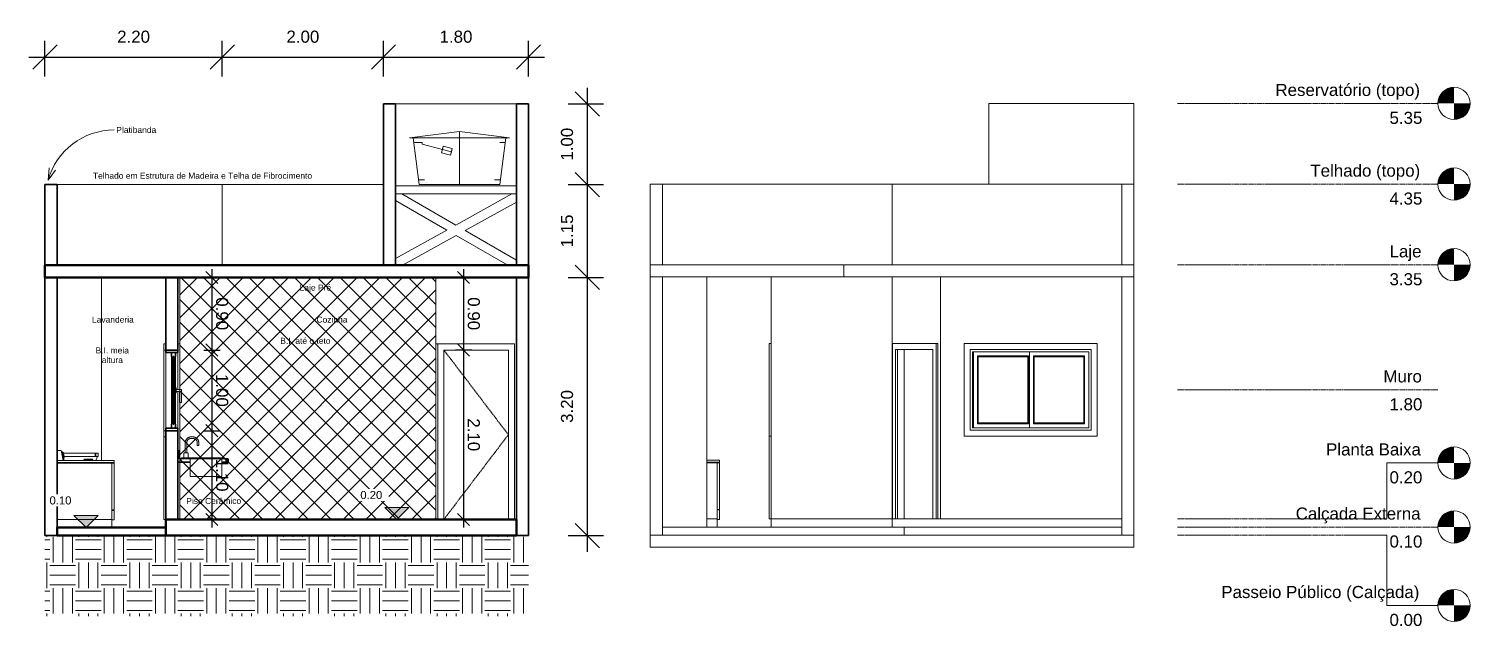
# Model space of a CAD drawing. Header units: centimetres. Extents: x 1481 to 8105, y -69 to 2574.
# Drawn here: x 6317 to 8105, y 1185 to 1925 of the extents above; entities that cross this region are included whole.
import ezdxf

# ---------------------------------------------------------------- set-up
doc = ezdxf.new("R2010")
doc.units = ezdxf.units.CM
doc.linetypes.add('Centro _1_', pattern=[3.175, 0.635, -0.47625, 1.5875, -0.47625])
doc.linetypes.add('Traço', pattern=[0.635, 0.3175, -0.3175])
for name, color, linetype, lineweight in [('A-ANNO-DIMS', 1, 'Continuous', 9), ('A-AREA-IDEN', 1, 'Continuous', 9), ('A-DETL-GENF', 92, 'Continuous', 18), ('A-DETL-MBND', 5, 'Continuous', 18), ('A-DETL-THIN', 151, 'Continuous', 9), ('A-DOOR', 31, 'Continuous', 9), ('A-DOOR-FRAM', 31, 'Continuous', 18), ('A-FLOR', 192, 'Continuous', 9), ('A-FLOR-LEVL', 20, 'Continuous', 9), ('A-GENM', 13, 'Continuous', 9), ('A-GLAZ', 151, 'Continuous', 9), ('A-WALL', 250, 'Continuous', 9), ('C-TOPO', 7, 'Continuous', 9), ('G-ANNO-DIMS', 182, 'Continuous', 9), ('G-ANNO-TEXT', 231, 'Continuous', 9), ('G-IMPT', 8, 'Continuous', 9), ('P-PIPE', 3, 'Continuous', 18), ('P-SANR-FIXT', 31, 'Continuous', 9), ('P-SANR-FIXT-HDLN', 131, 'Traço', 9), ('Q-CASE', 31, 'Continuous', 9), ('Q-SPCQ', 91, 'Continuous', 9)]:
    doc.layers.add(name, color=color, linetype=linetype, lineweight=lineweight)
doc.styles.add('Arial', font='arial.ttf', dxfattribs={"height": 15})
doc.styles.add('Arial_1', font='arial.ttf', dxfattribs={"height": 20})
doc.dimstyles.new('Cotas_de_Corte', dxfattribs={"dimscale": 30.48, "dimtxt": 7.651945, "dimasz": 0.492126, "dimexe": 0.328084, "dimexo": 0.0625, "dimgap": 0.164042, "dimtad": 1, "dimlfac": 0.01, "dimrnd": 0.01, "dimzin": 0, "dimdsep": 46, "dimtxsty": 'Arial', "dimblk1": 'OBLIQUE', "dimblk2": 'OBLIQUE', "dimsah": 1, "dimcen": 0.09, "dimdle": 0.328084, "dimazin": 0, "dimtfac": 1, "dimtdec": 4, "dimtix": 1, "dimtmove": 0, "dimatfit": 3, "dimfxl": 0.393701, "dimfxlon": 1, "dimtvp": 1, "dimtolj": 1, "dimtzin": 0, "dimarcsym": 2})
doc.dimstyles.new('Cotas_Planta_Baixa', dxfattribs={"dimscale": 30.48, "dimtxt": 15.303891, "dimasz": 0.984252, "dimexe": 0.656168, "dimexo": 0.0625, "dimgap": 0.574147, "dimtad": 1, "dimlfac": 0.01, "dimrnd": 0.01, "dimzin": 0, "dimdsep": 46, "dimtxsty": 'Arial', "dimblk1": 'OBLIQUE', "dimblk2": 'OBLIQUE', "dimsah": 1, "dimcen": 0.09, "dimdle": 0.656168, "dimazin": 0, "dimtfac": 1, "dimtdec": 4, "dimtix": 1, "dimtmove": 0, "dimatfit": 3, "dimfxl": 0.787402, "dimfxlon": 1, "dimtvp": 1, "dimtolj": 1, "dimtzin": 0, "dimarcsym": 2})

# ---------------------------------------------------------------- blocks, each defined once
blk = doc.blocks.new('M_Folha única - 80 x 210-645947-Corte 2')
at = {"layer": 'A-DOOR-FRAM'}
for p, q in [((181.9, 237.6), (184.4, 237.6)), ((184.4, 237.6), (184.4, 20))]:
    blk.add_line(p, q, dxfattribs=at)
blk = doc.blocks.new('M_Folha única - 80 x 210-646044-Corte 2')
at = {"layer": 'A-DOOR', "linetype": 'Centro _1_'}
for p, q in [((191.9, 230), (271.9, 125)), ((271.9, 125), (191.9, 20))]:
    blk.add_line(p, q, dxfattribs=at)
at = {"layer": 'A-DOOR-FRAM'}
for p, q in [((279.5, 237.6), (184.4, 237.6)), ((279.5, 20), (279.5, 237.6)), ((191.9, 20), (191.9, 230)), ((191.9, 230), (271.9, 230)), ((271.9, 230), (271.9, 20))]:
    blk.add_line(p, q, dxfattribs=at)
blk = doc.blocks.new('M_Folha única - 80 x 210-V1-Corte 2')
at = {"layer": 'A-DOOR-FRAM'}
for p, q in [((-155.6, 237.5), (-155.6, 237.6)), ((-155.6, 237.6), (-153.1, 237.6)), ((-138.1, 237.6), (-135.6, 237.6)), ((-135.6, 237.6), (-135.6, 181.2)), ((-135.6, 165), (-135.6, 95)), ((-155.6, 20), (-155.6, 122.5)), ((-135.6, 91), (-135.6, 20)), ((-155.6, 20), (-153.1, 20))]:
    blk.add_line(p, q, dxfattribs=at)
blk = doc.blocks.new('Janela 2FL Correr - Janela 2FLs 1_20 x 1_20-646450-Corte 2')
at = {"layer": 'A-GENM'}
for p, q in [((-140.3, 183), (-141.1, 183)), ((-140.3, 183), (-140.3, 182.7)), ((-140.3, 182.7), (-140.3, 177.2)), ((-135.6, 181.2), (-140.3, 181.2)), ((-133.8, 181.2), (-135.6, 181.2)), ((-133.8, 165), (-133.8, 181.2)), ((-141.1, 177), (-140.3, 177)), ((-140.3, 178.7), (-136.3, 178.7)), ((-140.3, 177.2), (-140.3, 177)), ((-136.3, 178.7), (-136.3, 165)), ((-136.1, 165), (-136.3, 165)), ((-136.1, 165), (-135.6, 165)), ((-135.6, 165), (-134.1, 165)), ((-133.8, 165), (-134.1, 165))]:
    blk.add_line(p, q, dxfattribs=at)
for points, knots in [([(-136.3, 178.7), (-136.3, 178.7), (-136.3, 178.8), (-136.3, 178.8), (-136.3, 178.8), (-136.3, 178.8), (-136.2, 178.8), (-136.2, 178.8), (-136.2, 178.8), (-136.2, 178.9), (-136.2, 178.9), (-136.2, 178.9), (-136.1, 178.9), (-136.1, 179), (-136.1, 179)], [0, 0, 0, 0, 0.166667, 0.25, 0.333333, 0.416667, 0.458333, 0.5, 0.583333, 0.666667, 0.708333, 0.75, 0.833333, 1, 1, 1, 1]), ([(-134.1, 181), (-134, 181), (-134, 181.1), (-134, 181.1), (-133.9, 181.1), (-133.9, 181.1), (-133.9, 181.2), (-133.9, 181.2), (-133.9, 181.2), (-133.9, 181.2), (-133.8, 181.2), (-133.8, 181.2), (-133.8, 181.2), (-133.8, 181.2), (-133.8, 181.2)], [0, 0, 0, 0, 0.166667, 0.25, 0.333333, 0.375, 0.416667, 0.5, 0.541667, 0.583333, 0.666667, 0.75, 0.833333, 1, 1, 1, 1])]:
    blk.add_open_spline(points, degree=3, knots=knots, dxfattribs=at)
at = {"layer": 'A-GLAZ'}
for p, q in [((-155.6, 237.5), (-155.6, 230)), ((-153.1, 237.5), (-155.6, 237.5)), ((-153.1, 230), (-153.1, 237.5)), ((-155.6, 230), (-153.1, 230)), ((-155.6, 130), (-155.6, 230)), ((-153.1, 133), (-153.1, 227)), ((-146.1, 222), (-146.1, 138)), ((-145.1, 139), (-145.1, 221)), ((-142.1, 139), (-142.1, 221)), ((-141.1, 138), (-141.1, 222)), ((-138.1, 181.2), (-138.1, 227)), ((-138.1, 133), (-138.1, 178.8)), ((-155.6, 130), (-155.6, 122.5)), ((-153.1, 130), (-155.6, 130)), ((-153.1, 122.5), (-153.1, 130)), ((-155.6, 122.5), (-153.1, 122.5))]:
    blk.add_line(p, q, dxfattribs=at)
at = {"layer": 'A-GLAZ', "lineweight": 35}
for p, q in [((-153.1, 230), (-153.1, 227)), ((-138.1, 230), (-153.1, 230)), ((-153.1, 227), (-138.1, 227)), ((-146.1, 227), (-146.1, 222)), ((-141.1, 227), (-146.1, 227)), ((-146.1, 222), (-145.1, 222)), ((-145.1, 222), (-145.1, 221)), ((-145.1, 221), (-144.1, 221)), ((-143.1, 222), (-144.1, 222)), ((-144.1, 222), (-144.1, 138)), ((-144.1, 221), (-144.1, 222)), ((-144.1, 222), (-143.1, 222)), ((-143.1, 138), (-143.1, 222)), ((-143.1, 222), (-143.1, 221)), ((-143.1, 221), (-142.1, 221)), ((-142.1, 221), (-142.1, 222)), ((-142.1, 222), (-141.1, 222)), ((-141.1, 222), (-141.1, 227)), ((-138.1, 227), (-138.1, 230)), ((-153.1, 133), (-153.1, 130)), ((-138.1, 133), (-153.1, 133)), ((-153.1, 130), (-138.1, 130)), ((-146.1, 138), (-146.1, 133)), ((-145.1, 138), (-146.1, 138)), ((-146.1, 133), (-141.1, 133)), ((-144.1, 139), (-145.1, 139)), ((-145.1, 139), (-145.1, 138)), ((-144.1, 138), (-144.1, 139)), ((-144.1, 138), (-143.1, 138)), ((-143.1, 138), (-144.1, 138)), ((-142.1, 139), (-143.1, 139)), ((-143.1, 139), (-143.1, 138)), ((-142.1, 138), (-142.1, 139)), ((-141.1, 138), (-142.1, 138)), ((-141.1, 133), (-141.1, 138)), ((-138.1, 130), (-138.1, 133))]:
    blk.add_line(p, q, dxfattribs=at)
blk = doc.blocks.new('Pia Cozinha - Profundidade 600mm-647278-Corte 2')
at = {"layer": 'Q-CASE', "lineweight": 35}
for p, q in [((-136.2, 105.2), (-138.1, 105.2)), ((-138.1, 105.2), (-138.1, 91)), ((-138.1, 91), (-135.6, 91)), ((-136.2, 95), (-136.2, 105.2)), ((-135.6, 95), (-136.2, 95)), ((-133.8, 95), (-135.6, 95)), ((-135.6, 91), (-123, 91)), ((-83.4, 91), (-75.6, 91)), ((-75.6, 95), (-80.3, 95)), ((-75.6, 91), (-75.6, 95))]:
    blk.add_line(p, q, dxfattribs=at)
blk = doc.blocks.new('Pia de Cozinha Simples - Pia de Cozinha-463509-Corte 2')
at = {"layer": 'P-SANR-FIXT'}
for p, q in [((-129, 115), (-129, 102.6)), ((-127.1, 102.6), (-127.1, 115)), ((-119.5, 122.3), (-121.7, 122.3)), ((-121.7, 120.4), (-119.5, 120.4)), ((-114.1, 115), (-114.1, 111.5)), ((-112.2, 111.5), (-114.1, 111.5)), ((-112.2, 111.5), (-112.2, 115)), ((-133.8, 96.3), (-80.3, 96.3)), ((-133.8, 95), (-133.8, 96.3)), ((-80.3, 95), (-133.8, 95)), ((-130.6, 102.6), (-130.6, 96.3)), ((-130.6, 102.6), (-130.6, 96.3)), ((-130.5, 102.6), (-128, 102.6)), ((-130.5, 102.6), (-130.5, 102.6)), ((-128, 102.6), (-125.6, 102.6)), ((-125.6, 102.6), (-125.6, 102.6)), ((-125.5, 96.3), (-125.5, 102.6)), ((-125.5, 96.3), (-125.5, 102.6)), ((-123, 95), (-123, 73.4)), ((-83.4, 73.4), (-83.4, 95)), ((-80.3, 95), (-80.3, 96.3)), ((-117.2, 73.4), (-123, 73.4)), ((-89.1, 73.4), (-117.2, 73.4)), ((-83.4, 73.4), (-89.1, 73.4))]:
    blk.add_line(p, q, dxfattribs=at)
at = {"layer": 'P-SANR-FIXT', "flags": 128}
for points in [[(-121.7, 122.3), (-122, 122.3), (-122.3, 122.3), (-122.6, 122.3), (-122.8, 122.2), (-123.1, 122.2), (-123.4, 122.1), (-123.7, 122), (-124, 121.9), (-124.3, 121.8), (-124.5, 121.7), (-124.8, 121.6), (-125.1, 121.5), (-125.3, 121.3), (-125.6, 121.2), (-125.8, 121), (-126, 120.9), (-126.3, 120.7), (-126.5, 120.5), (-126.7, 120.3), (-126.9, 120.1), (-127.1, 119.9), (-127.3, 119.7), (-127.5, 119.4), (-127.7, 119.2), (-127.8, 118.9), (-128, 118.7), (-128.1, 118.4), (-128.3, 118.2), (-128.4, 117.9), (-128.5, 117.6), (-128.6, 117.4), (-128.7, 117.1), (-128.8, 116.8), (-128.8, 116.5), (-128.9, 116.2), (-128.9, 116), (-129, 115.7), (-129, 115.4), (-129, 115.1), (-129, 115)], [(-127.1, 115), (-127.1, 115.2), (-127.1, 115.4), (-127, 115.6), (-127, 115.9), (-127, 116.1), (-126.9, 116.3), (-126.9, 116.5), (-126.8, 116.7), (-126.7, 116.9), (-126.7, 117.1), (-126.6, 117.3), (-126.5, 117.5), (-126.4, 117.7), (-126.3, 117.9), (-126.1, 118.1), (-126, 118.2), (-125.9, 118.4), (-125.7, 118.6), (-125.6, 118.7), (-125.4, 118.9), (-125.3, 119), (-125.1, 119.2), (-125, 119.3), (-124.8, 119.4), (-124.6, 119.5), (-124.4, 119.7), (-124.2, 119.8), (-124, 119.9), (-123.8, 120), (-123.6, 120), (-123.4, 120.1), (-123.2, 120.2), (-123, 120.2), (-122.8, 120.3), (-122.6, 120.3), (-122.4, 120.4), (-122.2, 120.4), (-122, 120.4), (-121.7, 120.4), (-121.7, 120.4)], [(-112.2, 115), (-112.2, 115.3), (-112.2, 115.6), (-112.2, 115.9), (-112.3, 116.2), (-112.3, 116.5), (-112.4, 116.7), (-112.4, 117), (-112.5, 117.3), (-112.6, 117.6), (-112.7, 117.8), (-112.9, 118.1), (-113, 118.4), (-113.1, 118.6), (-113.3, 118.9), (-113.4, 119.1), (-113.6, 119.4), (-113.8, 119.6), (-114, 119.8), (-114.2, 120), (-114.4, 120.2), (-114.6, 120.4), (-114.8, 120.6), (-115, 120.8), (-115.3, 121), (-115.5, 121.1), (-115.8, 121.3), (-116, 121.4), (-116.3, 121.6), (-116.5, 121.7), (-116.8, 121.8), (-117.1, 121.9), (-117.4, 122), (-117.7, 122.1), (-117.9, 122.1), (-118.2, 122.2), (-118.5, 122.2), (-118.8, 122.3), (-119.1, 122.3), (-119.4, 122.3), (-119.5, 122.3)], [(-119.5, 120.4), (-119.2, 120.4), (-119, 120.4), (-118.8, 120.4), (-118.6, 120.3), (-118.4, 120.3), (-118.2, 120.2), (-118, 120.2), (-117.8, 120.1), (-117.6, 120.1), (-117.4, 120), (-117.2, 119.9), (-117, 119.8), (-116.8, 119.7), (-116.6, 119.6), (-116.4, 119.5), (-116.2, 119.3), (-116.1, 119.2), (-115.9, 119.1), (-115.7, 118.9), (-115.6, 118.8), (-115.4, 118.6), (-115.3, 118.4), (-115.2, 118.3), (-115, 118.1), (-114.9, 117.9), (-114.8, 117.7), (-114.7, 117.5), (-114.6, 117.4), (-114.5, 117.2), (-114.4, 117), (-114.4, 116.8), (-114.3, 116.6), (-114.2, 116.3), (-114.2, 116.1), (-114.1, 115.9), (-114.1, 115.7), (-114.1, 115.5), (-114.1, 115.3), (-114.1, 115.1), (-114.1, 115)]]:
    blk.add_lwpolyline(points, dxfattribs=at)
blk = doc.blocks.new('TANQUE LAVAR ROUPA - TANQUE ROUPA 510 x 400 mm 2-648585-Corte 2')
at = {"layer": 'P-SANR-FIXT'}
for p, q in [((-282.3, 102), (-281.9, 102)), ((-281.1, 98.1), (-281.5, 98.1)), ((-281.2, 102), (-281.1, 102)), ((-280.4, 89.7), (-280.6, 90.4)), ((-280.4, 102), (-240.7, 102)), ((-240.7, 98.1), (-279.2, 98.1)), ((-241, 90.4), (-241.3, 89.7)), ((-240.7, 102), (-239.8, 102)), ((-240.7, 102), (-240.7, 98.1)), ((-239.8, 98.1), (-240.7, 98.1)), ((-237.7, 98.1), (-239.9, 92.9)), ((-239.8, 102), (-237.2, 102)), ((-239.8, 102), (-239.8, 98.1)), ((-237.7, 98.1), (-239.7, 98.1)), ((-237.2, 98.1), (-237.7, 98.1)), ((-237.2, 102), (-237.1, 102)), ((-237.2, 102), (-237.2, 98.1)), ((-237.1, 98.1), (-237.2, 98.1)), ((-237.1, 102), (-237.1, 98.1))]:
    blk.add_line(p, q, dxfattribs=at)
blk = doc.blocks.new('Washer05 - 11ZWSH05_dwg-649389-Corte 2')
at = {"layer": 'G-IMPT', "lineweight": 9}
for p, q in [((-288.1, 105.6), (-283, 105.6)), ((-280.5, 92.9), (-288.1, 92.9)), ((-217.2, 92.9), (-288.1, 92.9)), ((-217.2, 90.4), (-288.1, 90.4)), ((-220.1, 89.7), (-288.1, 89.7)), ((-280.5, 92.9), (-283, 105.6)), ((-281.7, 104.3), (-282.4, 104.3)), ((-281.7, 104.3), (-282.4, 104.3)), ((-282.4, 104.3), (-280.3, 94.1)), ((-281.7, 104.3), (-279.6, 94.1)), ((-280.6, 103.2), (-281.3, 103)), ((-280.6, 103.2), (-281.3, 103)), ((-280.7, 99.3), (-281.3, 103)), ((-280.7, 99.3), (-281.3, 103)), ((-281.2, 102.6), (-281.3, 103)), ((-280.5, 102.7), (-281.2, 102.6)), ((-280.5, 102.7), (-281.2, 102.6)), ((-281.2, 102.6), (-281.1, 101.8)), ((-280.7, 99.3), (-281.2, 102.6)), ((-281.1, 101.8), (-281.2, 102.6)), ((-280.3, 101.9), (-281.1, 101.8)), ((-280.3, 101.9), (-281.1, 101.8)), ((-281.1, 101.8), (-280.7, 99.3)), ((-280.7, 99.3), (-281.1, 101.8)), ((-281.1, 101.8), (-280.9, 100.6)), ((-280.2, 100.8), (-280.9, 100.6)), ((-280.2, 100.8), (-280.9, 100.6)), ((-280.9, 100.5), (-280.9, 100.6)), ((-280.7, 99.3), (-280.9, 100.6)), ((-280.9, 100.6), (-280.8, 100.5)), ((-280.9, 100.6), (-280.8, 100.5)), ((-280.7, 99.4), (-280.9, 100.6)), ((-279.6, 100.6), (-280.8, 100.4)), ((-280.8, 100.4), (-280.3, 97.9)), ((-280.7, 99.3), (-280.7, 99.4)), ((-280.7, 99.4), (-280.6, 99.4)), ((-280.6, 98.9), (-280.7, 99.4)), ((-280.7, 99.4), (-280.6, 99.4)), ((-280.7, 99.4), (-280.6, 99.4)), ((-280.6, 99), (-280.7, 99.3)), ((-280.7, 99.3), (-280.6, 99)), ((-280.5, 102.7), (-280.6, 103.2)), ((-280.5, 102.7), (-280.6, 103.2)), ((-280.1, 100.5), (-280.6, 103.2)), ((-280.5, 102.7), (-280.1, 100.5)), ((-280.5, 102.7), (-280.1, 100.5)), ((-280.5, 102.7), (-280.3, 101.9)), ((-280.3, 101.9), (-280.2, 100.8)), ((-279.2, 98.1), (-280.3, 97.9)), ((-279.6, 94.1), (-280.3, 94.1)), ((-280.2, 100.8), (-280.1, 100.5)), ((-280.2, 100.8), (-280.1, 100.7)), ((-280.2, 97), (-279.5, 97.1)), ((-280.2, 97), (-279.5, 97.1)), ((-280, 96.1), (-279.4, 96.2)), ((-280, 96.1), (-279.4, 96.2)), ((-279.3, 95.8), (-279.9, 95.7)), ((-279.3, 95.8), (-279.9, 95.7)), ((-279.7, 98), (-279.5, 97.1)), ((-279.4, 96.2), (-279.7, 98)), ((-279.3, 95.8), (-279.7, 98)), ((-279.5, 97.1), (-279.7, 98)), ((-279.4, 96.2), (-279.7, 98)), ((-279.2, 98.1), (-279.6, 100.6)), ((-279.5, 97.1), (-279.4, 96.2)), ((-279.3, 95.8), (-279.4, 96.2)), ((-255.2, 93.1), (-254.2, 94.6)), ((-254.9, 93.1), (-255.2, 93.1)), ((-254.9, 93.1), (-254, 94.3)), ((-254.4, 93.1), (-254.9, 93.1)), ((-253.6, 94), (-254.4, 93.1)), ((-254, 93.1), (-254.4, 93.1)), ((-254.2, 94.6), (-253, 94.7)), ((-254, 94.3), (-254.2, 94.6)), ((-253, 94.4), (-254, 94.3)), ((-253.6, 94), (-254, 94.3)), ((-253.4, 93.8), (-254, 93.1)), ((-253.4, 93.8), (-253.6, 94)), ((-253.6, 94), (-253, 94)), ((-253.4, 93.8), (-253, 93.8)), ((-245.6, 94.7), (-253, 94.7)), ((-253, 94.4), (-253, 94.7)), ((-253, 94), (-253, 94.4)), ((-253, 94.4), (-245.6, 94.4)), ((-253, 93.8), (-253, 94)), ((-253, 94), (-245.6, 94)), ((-253, 93.8), (-245.6, 93.8)), ((-245.6, 94.7), (-244.4, 94.6)), ((-245.6, 94.7), (-245.6, 94.4)), ((-245.6, 94), (-245.6, 94.4)), ((-245.6, 94.4), (-244.7, 94.3)), ((-245.6, 93.8), (-245.6, 94)), ((-245.6, 94), (-245, 94)), ((-245.2, 93.8), (-245.6, 93.8)), ((-245.2, 93.8), (-245, 94)), ((-245.2, 93.8), (-244.6, 93.1)), ((-245, 94), (-244.7, 94.3)), ((-245, 94), (-244.3, 93.1)), ((-244.4, 94.6), (-244.7, 94.3)), ((-243.7, 93.1), (-244.7, 94.3)), ((-244.6, 93.1), (-244.3, 93.1)), ((-244.4, 94.6), (-243.4, 93.1)), ((-244.3, 93.1), (-243.7, 93.1)), ((-243.7, 93.1), (-243.4, 93.1)), ((-220.1, 89.7), (-220.1, 20.1)), ((-220.1, 89.7), (-217.2, 89.7)), ((-220.1, 89.7), (-220.1, 31.8)), ((-217.2, 90.4), (-217.2, 92.9)), ((-217.2, 89.7), (-217.2, 31.8)), ((-288.1, 20.1), (-220.1, 20.1)), ((-288.1, 20.1), (-220.1, 20.1)), ((-220.1, 31.8), (-217.2, 31.8)), ((-220.1, 19.5), (-220.1, 31.2)), ((-220.1, 31.2), (-217.2, 31.2)), ((-220.1, 10), (-220.1, 20.1)), ((-220.1, 19.5), (-217.2, 19.5)), ((-217.2, 19.5), (-217.2, 31.2))]:
    blk.add_line(p, q, dxfattribs=at)
blk = doc.blocks.new('Washer05 - Washer05-649395-Corte 2')
blk.add_blockref('Washer05 - 11ZWSH05_dwg-649389-Corte 2', (0, 0))
blk = doc.blocks.new('Caixa dagua de fibra de vidro - 500 L-404638-Corte 2')
at = {"layer": 'P-SANR-FIXT'}
for p, q in [((211.3, 501), (149.3, 493)), ((211.3, 501), (211.3, 493)), ((211.3, 493), (211.3, 501)), ((273.3, 493), (211.3, 501)), ((149.3, 493), (153.8, 493)), ((153.8, 493), (268.8, 493)), ((153.8, 493), (161.3, 435)), ((211.3, 493), (211.3, 435)), ((211.3, 435), (211.3, 493)), ((261.3, 435), (268.8, 493)), ((268.8, 493), (273.3, 493)), ((261.3, 435), (161.3, 435)), ((161.3, 435), (261.3, 435)), ((161.3, 435), (261.3, 435))]:
    blk.add_line(p, q, dxfattribs=at)
at = {"layer": 'P-SANR-FIXT-HDLN'}
blk.add_line((268.8, 493), (153.8, 493), dxfattribs=at)
blk = doc.blocks.new('Torneira boia - 1_2_-399731-Corte 2')
at = {"layer": 'P-SANR-FIXT'}
for p, q in [((161.4, 487), (164.9, 487)), ((164.9, 487), (164.9, 485.2)), ((164.9, 485.2), (190.1, 478.5)), ((190.1, 478.5), (189, 474.4)), ((189, 474.4), (200.1, 471.4)), ((191.2, 482.6), (189.1, 474.5)), ((189.1, 474.5), (191.2, 482.6)), ((190.1, 478.5), (191.2, 482.6)), ((190.1, 478.5), (201.2, 475.5)), ((190.1, 478.5), (201.2, 475.5)), ((191.2, 482.6), (202.3, 479.6)), ((200.1, 471.4), (201.2, 475.5)), ((202.3, 479.6), (200.2, 471.6)), ((200.2, 471.6), (202.3, 479.6)), ((202.3, 479.6), (201.2, 475.5))]:
    blk.add_line(p, q, dxfattribs=at)
blk = doc.blocks.new('Adaptador Soldavel com Anel p Caixa Dagua - Fortlev - AleBim - Standard-637791-Corte 2')
at = {"layer": 'P-PIPE'}
for p, q in [((254.7, 441), (258, 441)), ((254.7, 441), (258, 441)), ((261.6, 441), (254.7, 441))]:
    blk.add_line(p, q, dxfattribs=at)
blk = doc.blocks.new('Elevações de ponto - M_Cota de elevação - Exterior preenchido-23614-Corte 2')
at = {"layer": 'G-ANNO-DIMS'}
blk.add_hatch(color=256, dxfattribs=at).paths.add_polyline_path([(148.6, 35), (133.6, 20), (118.6, 35)], flags=0)
for p, q in [((133.6, 20), (118.6, 35)), ((118.6, 35), (148.6, 35)), ((118.6, 20), (148.6, 20)), ((148.6, 35), (133.6, 20))]:
    blk.add_line(p, q, dxfattribs=at)
blk = doc.blocks.new('_Oblique')
at = {"color": 0, "linetype": 'ByBlock', "lineweight": -2}
blk.add_line((-0.5, -0.5), (0.5, 0.5), dxfattribs=at)
blk = doc.blocks.new('*D307')
at = {"layer": 'A-ANNO-DIMS', "color": 0, "lineweight": -2, "transparency": 16777216}
for p, q in [((6866.5, 1617), (6846.4, 1617)), ((6856.4, 1627), (6856.4, 1517)), ((6866.5, 1527), (6846.4, 1527))]:
    blk.add_line(p, q, dxfattribs=at)
at = {"layer": 'Defpoints', "color": 0, "transparency": 16777216}
for p in [(6868.4, 1617), (6856.4, 1527), (6868.4, 1527)]:
    blk.add_point(p, dxfattribs=at)
at = {"layer": 'A-ANNO-DIMS', "color": 0, "lineweight": -2, "transparency": 16777216, "xscale": 15, "yscale": 15, "zscale": 15}
for p, rotation in [((6856.4, 1617), 90), ((6856.4, 1527), 270)]:
    blk.add_blockref('_Oblique', p, dxfattribs=dict(at, rotation=rotation))
at = {"layer": 'A-ANNO-DIMS', "color": 0, "transparency": 16777216, "insert": (6869, 1572), "char_height": 15, "width": 24.298, "attachment_point": 5, "rotation": 270, "style": 'Arial'}
blk.add_mtext('\\A1;0.90', dxfattribs=at)
blk = doc.blocks.new('*D308')
at = {"layer": 'A-ANNO-DIMS', "color": 0, "lineweight": -2, "transparency": 16777216}
for p, q in [((6866.5, 1527), (6846.4, 1527)), ((6856.4, 1537), (6856.4, 1307)), ((6866.5, 1317), (6846.4, 1317))]:
    blk.add_line(p, q, dxfattribs=at)
at = {"layer": 'Defpoints', "color": 0, "transparency": 16777216}
for p in [(6868.4, 1527), (6856.4, 1317), (6868.4, 1317)]:
    blk.add_point(p, dxfattribs=at)
at = {"layer": 'A-ANNO-DIMS', "color": 0, "lineweight": -2, "transparency": 16777216, "xscale": 15, "yscale": 15, "zscale": 15}
for p, rotation in [((6856.4, 1527), 90), ((6856.4, 1317), 270)]:
    blk.add_blockref('_Oblique', p, dxfattribs=dict(at, rotation=rotation))
at = {"layer": 'A-ANNO-DIMS', "color": 0, "transparency": 16777216, "insert": (6869, 1422), "char_height": 15, "width": 24.298, "attachment_point": 5, "rotation": 270, "style": 'Arial'}
blk.add_mtext('\\A1;2.10', dxfattribs=at)
blk = doc.blocks.new('*D309')
at = {"layer": 'A-ANNO-DIMS', "color": 0, "lineweight": -2, "transparency": 16777216}
for p, q in [((6554.3, 1617), (6534.2, 1617)), ((6544.2, 1627), (6544.2, 1517)), ((6534.1, 1527), (6554.2, 1527))]:
    blk.add_line(p, q, dxfattribs=at)
at = {"layer": 'Defpoints', "color": 0, "transparency": 16777216}
for p in [(6556.2, 1617), (6532.2, 1527), (6544.2, 1527)]:
    blk.add_point(p, dxfattribs=at)
at = {"layer": 'A-ANNO-DIMS', "color": 0, "lineweight": -2, "transparency": 16777216, "xscale": 15, "yscale": 15, "zscale": 15}
for p, rotation in [((6544.2, 1617), 90), ((6544.2, 1527), 270)]:
    blk.add_blockref('_Oblique', p, dxfattribs=dict(at, rotation=rotation))
at = {"layer": 'A-ANNO-DIMS', "color": 0, "transparency": 16777216, "insert": (6556.8, 1572), "char_height": 15, "width": 24.298, "attachment_point": 5, "rotation": 270, "style": 'Arial'}
blk.add_mtext('\\A1;0.90', dxfattribs=at)
blk = doc.blocks.new('*D310')
at = {"layer": 'A-ANNO-DIMS', "color": 0, "lineweight": -2, "transparency": 16777216}
for p, q in [((6534.1, 1527), (6554.2, 1527)), ((6544.2, 1537), (6544.2, 1417)), ((6534.1, 1427), (6554.2, 1427))]:
    blk.add_line(p, q, dxfattribs=at)
at = {"layer": 'Defpoints', "color": 0, "transparency": 16777216}
for p in [(6532.2, 1527), (6532.2, 1427), (6544.2, 1427)]:
    blk.add_point(p, dxfattribs=at)
at = {"layer": 'A-ANNO-DIMS', "color": 0, "lineweight": -2, "transparency": 16777216, "xscale": 15, "yscale": 15, "zscale": 15}
for p, rotation in [((6544.2, 1527), 90), ((6544.2, 1427), 270)]:
    blk.add_blockref('_Oblique', p, dxfattribs=dict(at, rotation=rotation))
at = {"layer": 'A-ANNO-DIMS', "color": 0, "transparency": 16777216, "insert": (6556.8, 1477), "char_height": 15, "width": 24.298, "attachment_point": 5, "rotation": 270, "style": 'Arial'}
blk.add_mtext('\\A1;1.00', dxfattribs=at)
blk = doc.blocks.new('*D311')
at = {"layer": 'A-ANNO-DIMS', "color": 0, "lineweight": -2, "transparency": 16777216}
for p, q in [((6544.2, 1437), (6544.2, 1307)), ((6534.1, 1427), (6554.2, 1427)), ((6554.3, 1317), (6534.2, 1317))]:
    blk.add_line(p, q, dxfattribs=at)
at = {"layer": 'Defpoints', "color": 0, "transparency": 16777216}
for p in [(6532.2, 1427), (6544.2, 1317), (6556.2, 1317)]:
    blk.add_point(p, dxfattribs=at)
at = {"layer": 'A-ANNO-DIMS', "color": 0, "lineweight": -2, "transparency": 16777216, "xscale": 15, "yscale": 15, "zscale": 15}
for p, rotation in [((6544.2, 1427), 90), ((6544.2, 1317), 270)]:
    blk.add_blockref('_Oblique', p, dxfattribs=dict(at, rotation=rotation))
at = {"layer": 'A-ANNO-DIMS', "color": 0, "transparency": 16777216, "insert": (6556.8, 1372), "char_height": 15, "width": 24.298, "attachment_point": 5, "rotation": 270, "style": 'Arial'}
blk.add_mtext('\\A1;1.10', dxfattribs=at)
blk = doc.blocks.new('*D312')
at = {"layer": 'A-ANNO-DIMS', "color": 0, "lineweight": -2, "transparency": 16777216}
for p, q in [((6337, 1866), (6337, 1910)), ((6557, 1866), (6557, 1910)), ((6317, 1890), (6577, 1890))]:
    blk.add_line(p, q, dxfattribs=at)
at = {"layer": 'Defpoints', "color": 0, "transparency": 16777216}
for p in [(6557, 1890), (6337, 1732), (6557, 1732)]:
    blk.add_point(p, dxfattribs=at)
at = {"layer": 'A-ANNO-DIMS', "color": 0, "lineweight": -2, "transparency": 16777216, "xscale": 29.99999999999999, "yscale": 29.99999999999999, "zscale": 29.99999999999999, "rotation": 180}
blk.add_blockref('_Oblique', (6337, 1890), dxfattribs=at)
at = {"layer": 'A-ANNO-DIMS', "color": 0, "lineweight": -2, "transparency": 16777216, "xscale": 29.99999999999999, "yscale": 29.99999999999999, "zscale": 29.99999999999999}
blk.add_blockref('_Oblique', (6557, 1890), dxfattribs=at)
at = {"layer": 'A-ANNO-DIMS', "color": 0, "transparency": 16777216, "insert": (6447, 1915.2), "char_height": 15, "attachment_point": 5, "style": 'Arial'}
blk.add_mtext('\\A1;2.20', dxfattribs=at)
blk = doc.blocks.new('*D313')
at = {"layer": 'A-ANNO-DIMS', "color": 0, "lineweight": -2, "transparency": 16777216}
for p, q in [((6557, 1866), (6557, 1910)), ((6757, 1866), (6757, 1910)), ((6537, 1890), (6777, 1890))]:
    blk.add_line(p, q, dxfattribs=at)
at = {"layer": 'Defpoints', "color": 0, "transparency": 16777216}
for p in [(6757, 1890), (6757, 1832), (6557, 1732)]:
    blk.add_point(p, dxfattribs=at)
at = {"layer": 'A-ANNO-DIMS', "color": 0, "lineweight": -2, "transparency": 16777216, "xscale": 29.99999999999999, "yscale": 29.99999999999999, "zscale": 29.99999999999999, "rotation": 180}
blk.add_blockref('_Oblique', (6557, 1890), dxfattribs=at)
at = {"layer": 'A-ANNO-DIMS', "color": 0, "lineweight": -2, "transparency": 16777216, "xscale": 29.99999999999999, "yscale": 29.99999999999999, "zscale": 29.99999999999999}
blk.add_blockref('_Oblique', (6757, 1890), dxfattribs=at)
at = {"layer": 'A-ANNO-DIMS', "color": 0, "transparency": 16777216, "insert": (6657, 1915.2), "char_height": 15, "attachment_point": 5, "style": 'Arial'}
blk.add_mtext('\\A1;2.00', dxfattribs=at)
blk = doc.blocks.new('*D314')
at = {"layer": 'A-ANNO-DIMS', "color": 0, "lineweight": -2, "transparency": 16777216}
for p, q in [((6757, 1866), (6757, 1910)), ((6937, 1866), (6937, 1910)), ((6737, 1890), (6957, 1890))]:
    blk.add_line(p, q, dxfattribs=at)
at = {"layer": 'Defpoints', "color": 0, "transparency": 16777216}
for p in [(6937, 1890), (6757, 1832), (6937, 1832)]:
    blk.add_point(p, dxfattribs=at)
at = {"layer": 'A-ANNO-DIMS', "color": 0, "lineweight": -2, "transparency": 16777216, "xscale": 29.99999999999999, "yscale": 29.99999999999999, "zscale": 29.99999999999999, "rotation": 180}
blk.add_blockref('_Oblique', (6757, 1890), dxfattribs=at)
at = {"layer": 'A-ANNO-DIMS', "color": 0, "lineweight": -2, "transparency": 16777216, "xscale": 29.99999999999999, "yscale": 29.99999999999999, "zscale": 29.99999999999999}
blk.add_blockref('_Oblique', (6937, 1890), dxfattribs=at)
at = {"layer": 'A-ANNO-DIMS', "color": 0, "transparency": 16777216, "insert": (6847, 1915.2), "char_height": 15, "attachment_point": 5, "style": 'Arial'}
blk.add_mtext('\\A1;1.80', dxfattribs=at)
blk = doc.blocks.new('*D315')
at = {"layer": 'A-ANNO-DIMS', "color": 0, "lineweight": -2, "transparency": 16777216}
for p, q in [((7010, 1277), (7010, 1637)), ((6986, 1617), (7030, 1617)), ((6986, 1297), (7030, 1297))]:
    blk.add_line(p, q, dxfattribs=at)
at = {"layer": 'Defpoints', "color": 0, "transparency": 16777216}
for p in [(6937, 1617), (7010, 1617), (6937, 1297)]:
    blk.add_point(p, dxfattribs=at)
at = {"layer": 'A-ANNO-DIMS', "color": 0, "lineweight": -2, "transparency": 16777216, "xscale": 29.99999999999999, "yscale": 29.99999999999999, "zscale": 29.99999999999999}
for p, rotation in [((7010, 1617), 90), ((7010, 1297), 270)]:
    blk.add_blockref('_Oblique', p, dxfattribs=dict(at, rotation=rotation))
at = {"layer": 'A-ANNO-DIMS', "color": 0, "transparency": 16777216, "insert": (6984.8, 1457), "char_height": 15, "attachment_point": 5, "rotation": 90, "style": 'Arial'}
blk.add_mtext('\\A1;3.20', dxfattribs=at)
blk = doc.blocks.new('*D316')
at = {"layer": 'A-ANNO-DIMS', "color": 0, "lineweight": -2, "transparency": 16777216}
for p, q in [((7010, 1597), (7010, 1752)), ((6986, 1732), (7030, 1732)), ((6986, 1617), (7030, 1617))]:
    blk.add_line(p, q, dxfattribs=at)
at = {"layer": 'Defpoints', "color": 0, "transparency": 16777216}
for p in [(6757, 1732), (7010, 1732), (6937, 1617)]:
    blk.add_point(p, dxfattribs=at)
at = {"layer": 'A-ANNO-DIMS', "color": 0, "lineweight": -2, "transparency": 16777216, "xscale": 29.99999999999999, "yscale": 29.99999999999999, "zscale": 29.99999999999999}
for p, rotation in [((7010, 1732), 90), ((7010, 1617), 270)]:
    blk.add_blockref('_Oblique', p, dxfattribs=dict(at, rotation=rotation))
at = {"layer": 'A-ANNO-DIMS', "color": 0, "transparency": 16777216, "insert": (6984.8, 1674.5), "char_height": 15, "attachment_point": 5, "rotation": 90, "style": 'Arial'}
blk.add_mtext('\\A1;1.15', dxfattribs=at)
blk = doc.blocks.new('*D317')
at = {"layer": 'A-ANNO-DIMS', "color": 0, "lineweight": -2, "transparency": 16777216}
for p, q in [((7010, 1712), (7010, 1852)), ((6986, 1832), (7030, 1832)), ((6986, 1732), (7030, 1732))]:
    blk.add_line(p, q, dxfattribs=at)
at = {"layer": 'Defpoints', "color": 0, "transparency": 16777216}
for p in [(6757, 1832), (7010, 1832), (6757, 1732)]:
    blk.add_point(p, dxfattribs=at)
at = {"layer": 'A-ANNO-DIMS', "color": 0, "lineweight": -2, "transparency": 16777216, "xscale": 29.99999999999999, "yscale": 29.99999999999999, "zscale": 29.99999999999999}
for p, rotation in [((7010, 1832), 90), ((7010, 1732), 270)]:
    blk.add_blockref('_Oblique', p, dxfattribs=dict(at, rotation=rotation))
at = {"layer": 'A-ANNO-DIMS', "color": 0, "transparency": 16777216, "insert": (6984.8, 1782), "char_height": 15, "attachment_point": 5, "rotation": 90, "style": 'Arial'}
blk.add_mtext('\\A1;1.00', dxfattribs=at)
blk = doc.blocks.new('M_Folha única - 90 x 210-645858-Vista Frontal')
at = {"layer": 'A-DOOR'}
blk.add_line((12.1, 230), (12.1, 20), dxfattribs=at)
at = {"layer": 'A-DOOR-FRAM'}
for p, q in [((51.5, 237.6), (-2.5, 237.6)), ((-2.5, 237.6), (-2.5, 20)), ((51.5, 20), (51.5, 237.6)), ((51.5, 237.6), (53.6, 237.6)), ((53.6, 237.6), (53.6, 20)), ((53.6, 237.6), (53.6, 20)), ((1.4, 20), (1.4, 230)), ((1.4, 230), (47.6, 230)), ((3.6, 230), (3.6, 20)), ((47.6, 230), (47.6, 20))]:
    blk.add_line(p, q, dxfattribs=at)
blk = doc.blocks.new('M_Folha única - 80 x 210-645947-Vista Frontal')
at = {"layer": 'A-DOOR-FRAM'}
for p, q in [((-155.6, 237.5), (-155.6, 237.6)), ((-155.6, 237.6), (-153.1, 237.6)), ((-155.6, 20), (-155.6, 122.5)), ((-155.6, 20), (-153.1, 20))]:
    blk.add_line(p, q, dxfattribs=at)
blk = doc.blocks.new('Janela 2FL Correr - Janela 2FLs 1_50 x 1_20-628755-Vista Frontal')
at = {"layer": 'A-GENM'}
for p, q in [((97.9, 183), (96.9, 183)), ((96.9, 177), (97.9, 177))]:
    blk.add_line(p, q, dxfattribs=at)
at = {"layer": 'A-GLAZ'}
for p, q in [((251.4, 237.5), (86.4, 237.5)), ((86.4, 237.5), (86.4, 122.5)), ((251.4, 122.5), (251.4, 237.5)), ((93.9, 130), (93.9, 230)), ((93.9, 230), (243.9, 230)), ((96.9, 227), (240.9, 227)), ((96.9, 227), (96.9, 133)), ((97.9, 227), (97.9, 133)), ((102.9, 222), (102.9, 138)), ((102.9, 222), (166.4, 222)), ((103.9, 139), (103.9, 221)), ((103.9, 221), (165.4, 221)), ((165.4, 221), (165.4, 139)), ((166.4, 222), (166.4, 138)), ((167.4, 227), (167.4, 133)), ((172.4, 222), (172.4, 138)), ((172.4, 222), (235.9, 222)), ((173.4, 139), (173.4, 221)), ((173.4, 221), (234.9, 221)), ((234.9, 221), (234.9, 139)), ((235.9, 222), (235.9, 138)), ((240.9, 133), (240.9, 227)), ((243.9, 230), (243.9, 130)), ((243.9, 130), (93.9, 130)), ((96.9, 133), (240.9, 133)), ((166.4, 138), (102.9, 138)), ((165.4, 139), (103.9, 139)), ((235.9, 138), (172.4, 138)), ((234.9, 139), (173.4, 139)), ((86.4, 122.5), (251.4, 122.5))]:
    blk.add_line(p, q, dxfattribs=at)
blk = doc.blocks.new('Janela 2FL Correr - Janela 2FLs 1_20 x 1_20-646450-Vista Frontal')
at = {"layer": 'A-GLAZ'}
for p, q in [((-155.6, 122.5), (-155.6, 237.5)), ((-153.1, 237.5), (-155.6, 237.5)), ((-153.1, 122.5), (-155.6, 122.5))]:
    blk.add_line(p, q, dxfattribs=at)
blk = doc.blocks.new('Washer05 - 11ZWSH05_dwg-649389-Vista Frontal')
at = {"layer": 'G-IMPT', "lineweight": 9}
for p, q in [((-217.2, 92.9), (-233.1, 92.9)), ((-217.2, 90.4), (-233.1, 90.4)), ((-220.1, 89.7), (-233.1, 89.7)), ((-220.1, 89.7), (-220.1, 20.1)), ((-220.1, 89.7), (-217.2, 89.7)), ((-220.1, 89.7), (-220.1, 31.8)), ((-217.2, 90.4), (-217.2, 92.9)), ((-217.2, 89.7), (-217.2, 31.8)), ((-233.1, 20.1), (-220.1, 20.1)), ((-233.1, 20.1), (-220.1, 20.1)), ((-220.1, 31.8), (-217.2, 31.8)), ((-220.1, 19.5), (-220.1, 31.2)), ((-220.1, 31.2), (-217.2, 31.2)), ((-220.1, 10), (-220.1, 20.1)), ((-220.1, 19.5), (-217.2, 19.5)), ((-217.2, 19.5), (-217.2, 31.2))]:
    blk.add_line(p, q, dxfattribs=at)
blk = doc.blocks.new('Washer05 - Washer05-649395-Vista Frontal')
blk.add_blockref('Washer05 - 11ZWSH05_dwg-649389-Vista Frontal', (0, 0))
blk = doc.blocks.new('Nível - M_Cabeça do nível - Círculo-24867-Vista Frontal')
at = {"layer": 'A-FLOR-LEVL'}
h = blk.add_hatch(color=256, dxfattribs=at)
edge = h.paths.add_edge_path(flags=0)
edge.add_line((1171.2, 89.5), (1151.2, 89.5))
edge.add_arc((1171.2, 89.5), 20, 90, 180, ccw=False)
edge.add_line((1171.2, 109.5), (1171.2, 89.5))
h = blk.add_hatch(color=256, dxfattribs=at)
edge = h.paths.add_edge_path(flags=0)
edge.add_line((1171.2, 69.5), (1171.2, 89.5))
edge.add_line((1171.2, 89.5), (1191.2, 89.5))
edge.add_arc((1171.2, 89.5), 20, 270, 360, ccw=False)
blk.add_circle((1171.2, 89.5), 20, dxfattribs=at)

msp = doc.modelspace()

# ---------------------------------------------------------------- hatches: boundary and pattern name
at = {"layer": 'A-DETL-GENF'}
h = msp.add_hatch(dxfattribs=at)
h.set_pattern_fill('FP_2', color=8, style=0, pattern_type=2)
h.set_pattern_definition([(45, (6628.928, 1521.727), (-14.1421, 14.1421), []), (135, (6628.928, 1521.727), (-14.1421, -14.1421), [])])
h.paths.add_polyline_path([(6822, 1317), (6822, 1617), (6504.5, 1617), (6504.5, 1317), (6659.243, 1317)], flags=0)
at = {"layer": 'C-TOPO'}
h = msp.add_hatch(dxfattribs=at)
h.set_pattern_fill('FP_1', color=256, style=0, pattern_type=2)
h.set_pattern_definition([(0, (6628.928, 1521.727), (31.75, 31.75), [31.75, -31.75]), (0, (6628.928, 1533.634), (31.75, 31.75), [31.75, -31.75]), (0, (6628.928, 1545.54), (31.75, 31.75), [31.75, -31.75]), (90, (6632.897, 1549.51), (-31.75, 31.75), [31.75, -31.75]), (90, (6644.803, 1549.51), (-31.75, 31.75), [31.75, -31.75]), (90, (6656.71, 1549.51), (-31.75, 31.75), [31.75, -31.75])])
h.paths.add_polyline_path([(6478.996, 1197), (6937, 1197), (6937, 1297), (6337, 1297), (6337, 1197), (6388.873, 1197)], flags=0)

# ---------------------------------------------------------------- linework, layer by layer
at = {"layer": 'A-DETL-MBND'}
for p, q in [((6772, 1730.425), (6922, 1730.425)), ((6772, 1720.425), (6922, 1720.425)), ((6846.76, 1681.865), (6779.972, 1720.425)), ((6846.76, 1681.865), (6916.324, 1720.425)), ((6772, 1712.425), (6835.623, 1675.692)), ((6922, 1710.425), (6858.377, 1675.158)), ((6772, 1640.425), (6835.623, 1675.692)), ((6847.24, 1668.985), (6780.518, 1632)), ((6847.24, 1668.985), (6911.3, 1632)), ((6922, 1638.425), (6858.377, 1675.158))]:
    msp.add_line(p, q, dxfattribs=at)
at = {"layer": 'A-DETL-THIN'}
for p, q in [((6504.5, 1617), (6504.5, 1317)), ((6822, 1617), (6504.5, 1617)), ((6822, 1317), (6822, 1617)), ((6504.5, 1317), (6822, 1317))]:
    msp.add_line(p, q, dxfattribs=at)
at = {"layer": 'A-FLOR', "lineweight": 50}
for p, q in [((6937, 1632), (6337, 1632)), ((6337, 1632), (6337, 1617)), ((6937, 1617), (6937, 1632)), ((6337, 1617), (6937, 1617)), ((6487, 1307), (6352, 1307)), ((6352, 1307), (6352, 1297)), ((6922, 1317), (6487, 1317)), ((6487, 1317), (6487, 1297)), ((6922, 1297), (6922, 1317)), ((6352, 1297), (6922, 1297))]:
    msp.add_line(p, q, dxfattribs=at)
at = {"layer": 'A-FLOR'}
for p, q in [((7088, 1632.596), (7088, 1617.596)), ((7103, 1632.596), (7673, 1632.596)), ((7328, 1632.596), (7328, 1617.596)), ((7688, 1632.596), (7688, 1617.596)), ((7688, 1617.596), (7088, 1617.596)), ((7103, 1307.596), (7673, 1307.596)), ((7103, 1307.596), (7103, 1297.596)), ((7238, 1317.596), (7238, 1307.596)), ((7388, 1317.596), (7448, 1317.596)), ((7388, 1317.596), (7388, 1307.596)), ((7403, 1307.596), (7403, 1297.596)), ((7088, 1297.596), (7688, 1297.596)), ((7088, 1297.596), (7088, 1282.596)), ((7688, 1297.596), (7688, 1282.596)), ((7688, 1282.596), (7088, 1282.596))]:
    msp.add_line(p, q, dxfattribs=at)
at = {"layer": 'A-FLOR-LEVL', "linetype": 'Centro _1_'}
for p, q in [((7742, 1832.596), (8065.272, 1832.596)), ((7742, 1732.596), (8065.272, 1732.596)), ((7742, 1632.596), (8065.272, 1632.596)), ((7742, 1477.596), (8065.272, 1477.596)), ((7742, 1317.596), (8001.772, 1317.596)), ((7742, 1307.596), (8065.272, 1307.596)), ((7742, 1297.596), (8001.772, 1297.596))]:
    msp.add_line(p, q, dxfattribs=at)
at = {"layer": 'A-FLOR-LEVL'}
for p, q in [((8001.772, 1387.093), (8065.272, 1387.093)), ((8001.772, 1317.596), (8001.772, 1387.093)), ((8001.772, 1297.596), (8001.772, 1210.377)), ((8001.772, 1210.377), (8065.272, 1210.377))]:
    msp.add_line(p, q, dxfattribs=at)
at = {"layer": 'A-WALL', "lineweight": 35}
for p, q in [((6757, 1832), (6757, 1632)), ((6772, 1832), (6757, 1832)), ((6772, 1632), (6772, 1832)), ((6922, 1832), (6922, 1632)), ((6937, 1832), (6922, 1832)), ((6937, 1632), (6937, 1832)), ((6352, 1732), (6337, 1732)), ((6337, 1732), (6337, 1632)), ((6352, 1632), (6352, 1732)), ((6337, 1617), (6337, 1297)), ((6352, 1307), (6352, 1617)), ((6487, 1617), (6487, 1527)), ((6502, 1527), (6502, 1617)), ((6922, 1617), (6922, 1317)), ((6937, 1297), (6937, 1617)), ((6487, 1527), (6502, 1527)), ((6487, 1427), (6487, 1317)), ((6502, 1427), (6487, 1427)), ((6502, 1317), (6502, 1427)), ((6337, 1297), (6352, 1297)), ((6922, 1297), (6937, 1297))]:
    msp.add_line(p, q, dxfattribs=at)
at = {"layer": 'A-WALL'}
for p, q in [((6922, 1832), (6772, 1832)), ((7688, 1832.596), (7508, 1832.596)), ((7508, 1832.596), (7508, 1732.596)), ((7688, 1832.596), (7688, 1632.596)), ((6757, 1732), (6352, 1732)), ((6557, 1632), (6557, 1732)), ((7688, 1732.596), (7088, 1732.596)), ((7088, 1632.596), (7088, 1732.596)), ((7103, 1732.596), (7103, 1632.596)), ((7388, 1732.596), (7388, 1632.596)), ((7673, 1632.596), (7673, 1732.596)), ((7103, 1632.596), (7088, 1632.596)), ((7688, 1632.596), (7673, 1632.596)), ((6407, 1389.878), (6407, 1617)), ((6822, 1317), (6822, 1617)), ((7088, 1297.596), (7088, 1617.596)), ((7103, 1617.596), (7103, 1307.596)), ((7158, 1307.596), (7158, 1617.596)), ((7238, 1317.596), (7238, 1617.596)), ((7388, 1317.596), (7388, 1617.596)), ((7448, 1617.596), (7448, 1317.596)), ((7673, 1297.596), (7673, 1617.596)), ((7688, 1617.596), (7688, 1297.596)), ((7394.638, 1317.596), (7394.638, 1527.596)), ((6407, 1386.714), (6407, 1387.379)), ((7238, 1317.596), (7388, 1317.596)), ((7448, 1317.596), (7673, 1317.596))]:
    msp.add_line(p, q, dxfattribs=at)
at = {"layer": 'G-ANNO-TEXT', "color": 250}
for q in [(6342.384, 1752.756), (6349.91, 1749.933)]:
    msp.add_line((6340.879, 1737.3), q, dxfattribs=at)
msp.add_arc((6423.034, 1714.493), 85.263, 90, 164.484499, dxfattribs=at)

# ---------------------------------------------------------------- block references
at = {"layer": 'A-DOOR'}
for name, p in [('M_Folha única - 80 x 210-V1-Corte 2', (6640.061, 1297)), ('M_Folha única - 80 x 210-645947-Corte 2', (6640.061, 1297)), ('M_Folha única - 80 x 210-646044-Corte 2', (6640.061, 1297)), ('M_Folha única - 80 x 210-645947-Vista Frontal', (7391.061, 1297.596)), ('M_Folha única - 90 x 210-645858-Vista Frontal', (7391.061, 1297.596))]:
    msp.add_blockref(name, p, dxfattribs=at)
at = {"layer": 'A-FLOR-LEVL'}
for p in [(6914.061, 1743.098), (6914.061, 1643.098), (6914.061, 1543.098), (6914.061, 1297.596), (6914.061, 1218.098), (6914.061, 1120.879)]:
    msp.add_blockref('Nível - M_Cabeça do nível - Círculo-24867-Vista Frontal', p, dxfattribs=at)
at = {"layer": 'A-GLAZ'}
for name, p in [('Janela 2FL Correr - Janela 2FLs 1_20 x 1_20-646450-Corte 2', (6640.061, 1297)), ('Janela 2FL Correr - Janela 2FLs 1_20 x 1_20-646450-Vista Frontal', (7391.061, 1297.596)), ('Janela 2FL Correr - Janela 2FLs 1_50 x 1_20-628755-Vista Frontal', (7391.061, 1297.596))]:
    msp.add_blockref(name, p, dxfattribs=at)
at = {"layer": 'G-ANNO-DIMS'}
for p in [(6640.061, 1297), (6254.42, 1287)]:
    msp.add_blockref('Elevações de ponto - M_Cota de elevação - Exterior preenchido-23614-Corte 2', p, dxfattribs=at)
at = {"layer": 'P-PIPE', "extrusion": (0, 0, -1)}
for p in [(-7056.244, 1343), (-7062.713, 1297)]:
    msp.add_blockref('Adaptador Soldavel com Anel p Caixa Dagua - Fortlev - AleBim - Standard-637791-Corte 2', p, dxfattribs=at)
at = {"layer": 'P-PIPE'}
for p in [(6646.53, 1343), (6640.061, 1297)]:
    msp.add_blockref('Adaptador Soldavel com Anel p Caixa Dagua - Fortlev - AleBim - Standard-637791-Corte 2', p, dxfattribs=at)
at = {"layer": 'P-SANR-FIXT'}
for name in ['Caixa dagua de fibra de vidro - 500 L-404638-Corte 2', 'Torneira boia - 1_2_-399731-Corte 2', 'Pia de Cozinha Simples - Pia de Cozinha-463509-Corte 2', 'TANQUE LAVAR ROUPA - TANQUE ROUPA 510 x 400 mm 2-648585-Corte 2']:
    msp.add_blockref(name, (6640.061, 1297), dxfattribs=at)
at = {"layer": 'Q-CASE'}
msp.add_blockref('Pia Cozinha - Profundidade 600mm-647278-Corte 2', (6640.061, 1297), dxfattribs=at)
at = {"layer": 'Q-SPCQ'}
for name, p in [('Washer05 - Washer05-649395-Corte 2', (6640.061, 1297)), ('Washer05 - Washer05-649395-Vista Frontal', (7391.061, 1297.596))]:
    msp.add_blockref(name, p, dxfattribs=at)

# ---------------------------------------------------------------- texts
at = {"layer": 'A-AREA-IDEN', "char_height": 7.5, "attachment_point": 1, "style": 'Arial'}
for s, insert, width in [('Lavanderia', (6395.403, 1568.465), 61.72994), ('Cozinha', (6673.927, 1568.465), 46.09703)]:
    msp.add_mtext(s, dxfattribs=dict(at, insert=insert, width=width))
at = {"layer": 'A-FLOR-LEVL', "char_height": 15, "attachment_point": 1, "style": 'Arial'}
for s, insert, width in [('Reservatório (topo)', (7863.66, 1856.815), 220.86491), ('5.35', (8005.198, 1822.223), 50.50631), ('Telhado (topo)', (7907.01, 1756.815), 168.35437), ('4.35', (8005.198, 1722.223), 50.50631), ('Laje', (8005.26, 1656.815), 49.30378), ('3.35', (8005.198, 1622.223), 50.50631), ('Muro', (7997.61, 1501.815), 58.52319), ('1.80', (8005.198, 1467.223), 50.50631), ('Planta Baixa', (7926.51, 1411.312), 144.70459), ('0.20', (8005.198, 1376.721), 50.50631), ('Calçada Externa', (7888.81, 1331.815), 190.40078), ('0.10', (8005.198, 1297.223), 50.50631), ('Passeio Público (Calçada)', (7796.51, 1234.596), 302.23619), ('0.00', (8005.198, 1200.005), 50.50631)]:
    msp.add_mtext(s, dxfattribs=dict(at, insert=insert, width=width))
at = {"layer": 'G-ANNO-TEXT', "color": 7, "char_height": 7.5, "attachment_point": 1, "style": 'Arial'}
for s, insert, width in [('Platibanda', (6425.534, 1803.505), 58.92403), ('Telhado em Estrutura de Madeira e Telha de Fibrocimento', (6396.534, 1746.709), 327.48934), ('Laje Pré', (6653.039, 1608.126), 46.89872), ('B.I. até o teto', (6629.039, 1542.126), 74.95778), ('B.I. meia ', (6399.863, 1530.226), 52.10969), ('altura', (6407.47, 1518.32), 31.66666), ('Piso Cerâmico', (6512.384, 1343.709), 82.17297)]:
    msp.add_mtext(s, dxfattribs=dict(at, insert=insert, width=width))

# ---------------------------------------------------------------- dimensions: what is measured, and where the dimension line sits
at = {"layer": 'A-ANNO-DIMS'}
for base, p1, p2, override, picture, middle in [((6557, 1890), (6337, 1732), (6557, 1732), {"dimpost": '<>'}, '*D312', (6447, 1915.159)), ((6757, 1890), (6557, 1732), (6757, 1832), {"dimpost": '<>', "dimtmove": 1}, '*D313', (6657, 1915.159)), ((6937, 1890), (6757, 1832), (6937, 1832), {"dimpost": '<>', "dimtmove": 1}, '*D314', (6847, 1915.159))]:
    dim = msp.add_linear_dim(base=base, p1=p1, p2=p2, dimstyle='Cotas_Planta_Baixa', override=override, dxfattribs=at)
    dim.commit()
    dim.dimension.update_dxf_attribs({"geometry": picture, "text_midpoint": middle})
for base, p1, p2, dimstyle, override, picture, middle in [((7010, 1832), (6757, 1732), (6757, 1832), 'Cotas_Planta_Baixa', {"dimpost": '<>', "dimtmove": 1}, '*D317', (6984.841, 1782)), ((7010, 1732), (6937, 1617), (6757, 1732), 'Cotas_Planta_Baixa', {"dimpost": '<>', "dimtmove": 1}, '*D316', (6984.841, 1674.5)), ((7010, 1617), (6937, 1297), (6937, 1617), 'Cotas_Planta_Baixa', {"dimpost": '<>'}, '*D315', (6984.836, 1457)), ((6544.165, 1527), (6556.165, 1617), (6532.165, 1527), 'Cotas_de_Corte', {"dimtad": 4, "dimpost": '<>', "dimfxl": 93.145048}, '*D309', (6556.823, 1572)), ((6856.37, 1527), (6868.37, 1617), (6868.37, 1527), 'Cotas_de_Corte', {"dimtad": 4, "dimpost": '<>', "dimfxl": 90}, '*D307', (6869.029, 1572)), ((6544.165, 1427), (6532.165, 1527), (6532.165, 1427), 'Cotas_de_Corte', {"dimtad": 4, "dimpost": '<>', "dimfxl": 100}, '*D310', (6556.823, 1477)), ((6856.37, 1317), (6868.37, 1527), (6868.37, 1317), 'Cotas_de_Corte', {"dimtad": 4, "dimpost": '<>', "dimfxl": 210}, '*D308', (6869.029, 1422)), ((6544.165, 1317), (6532.165, 1427), (6556.165, 1317), 'Cotas_de_Corte', {"dimtad": 4, "dimpost": '<>', "dimfxl": 112.587744}, '*D311', (6556.823, 1372))]:
    dim = msp.add_linear_dim(base=base, p1=p1, p2=p2, angle=90, dimstyle=dimstyle, override=override, dxfattribs=at)
    dim.commit()
    dim.dimension.update_dxf_attribs({"geometry": picture, "text_midpoint": middle})

# ---------------------------------------------------------------- next in the draw order: texts
at = {"layer": 'G-ANNO-DIMS', "char_height": 10, "width": 32.56532, "attachment_point": 1, "line_spacing_factor": 0.941778, "style": 'Arial_1', "bg_fill": 3, "box_fill_scale": 1.25, "bg_fill_color": 256, "bg_fill_true_color": 13158600, "bg_fill_transparency": 0}
for s, insert in [('0.10', (6342.688, 1345.593)), ('0.20', (6728.328, 1352.29))]:
    msp.add_mtext(s, dxfattribs=dict(at, insert=insert))

doc.saveas('drawing.dxf')
